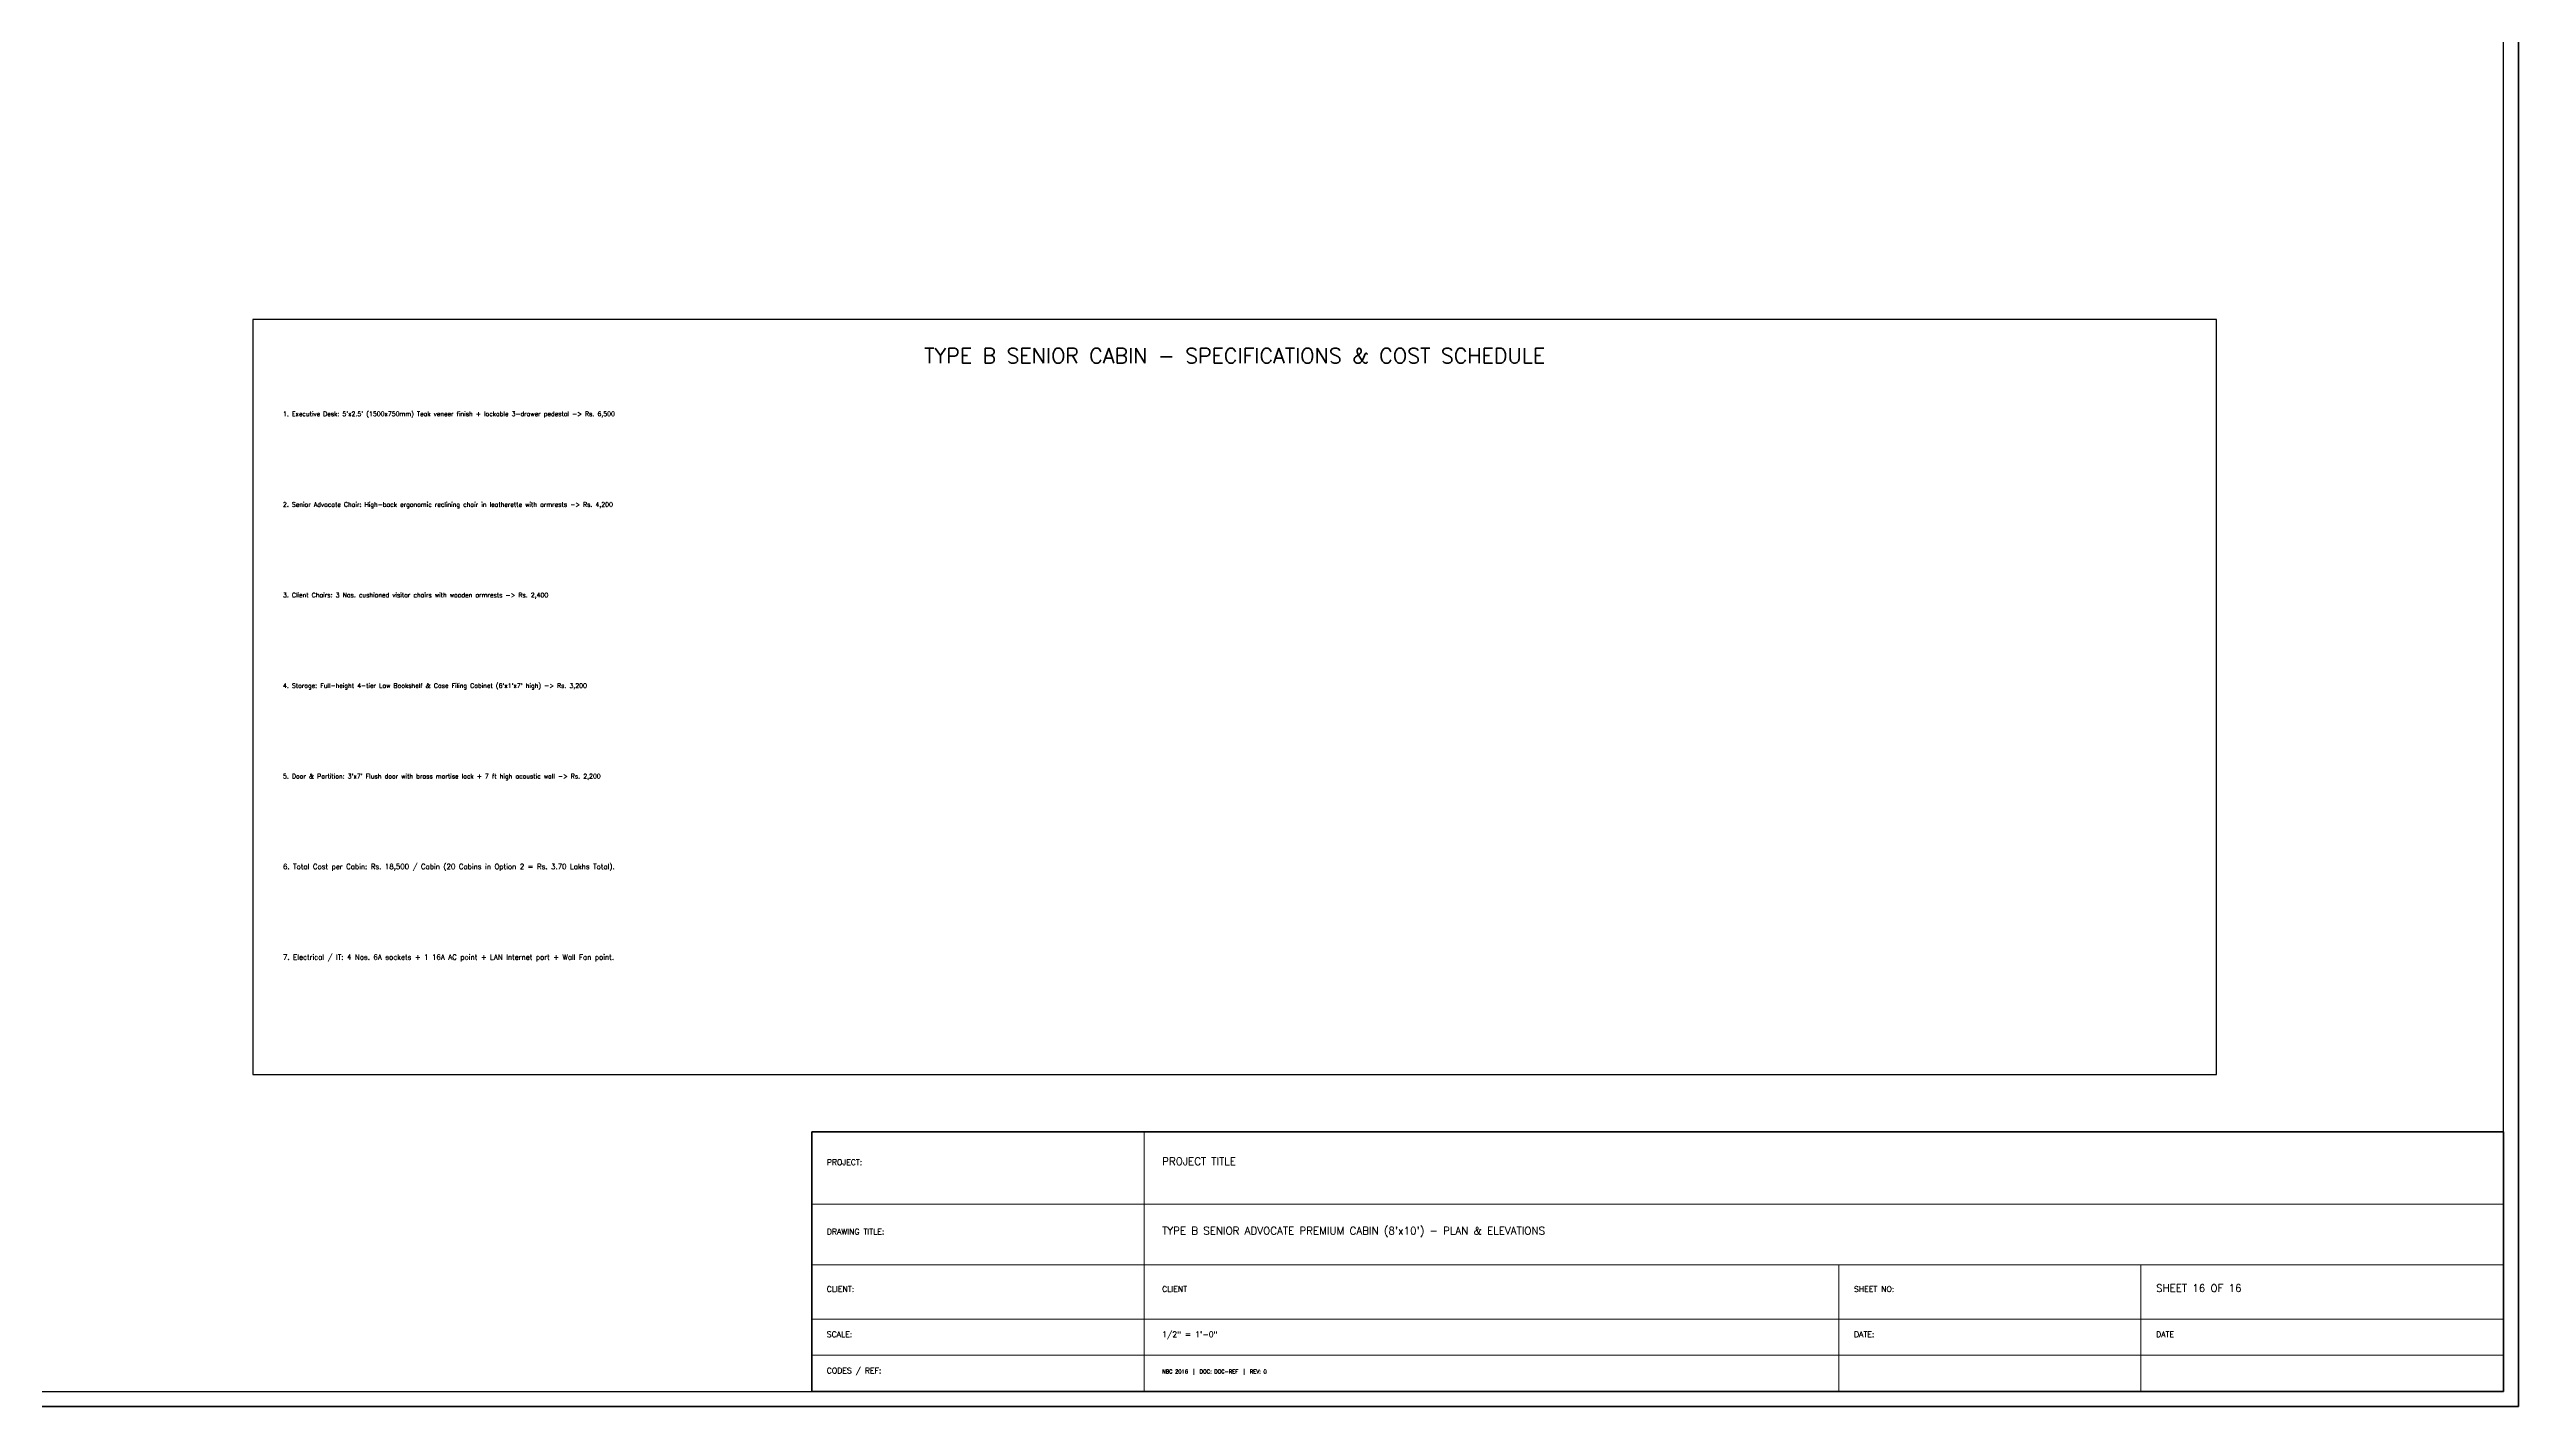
# Model space of a CAD drawing. Header units: inches. Extents: x 0 to 1800, y 0 to 1191.
# Drawn here: x 819 to 1800, y 0 to 539 of the extents above; entities that cross this region are included whole.
import ezdxf
from ezdxf.enums import TextEntityAlignment as Align

# ---------------------------------------------------------------- set-up
doc = ezdxf.new("R2010")
doc.units = ezdxf.units.IN
doc.header["$MEASUREMENT"] = 0
for name, color, linetype in [('A-TEXT', 7, 'Continuous'), ('A-TEXT-TTL', 7, 'Continuous'), ('A-TTLB', 7, 'Continuous')]:
    doc.layers.add(name, color=color, linetype=linetype)
doc.styles.add('SIMPLEX', font='simplex.shx')

msp = doc.modelspace()

# ---------------------------------------------------------------- linework, layer by layer
at = {"layer": 'A-TTLB', "lineweight": 50}
for p, q in [((1800, 0), (1800, 1190.66)), ((0, 0), (1800, 0))]:
    msp.add_line(p, q, dxfattribs=at)
at = {"layer": 'A-TTLB', "lineweight": 25}
for p, q in [((1794, 6), (1794, 1184.66)), ((6, 6), (1794, 6))]:
    msp.add_line(p, q, dxfattribs=at)
at = {"layer": 'A-TTLB', "lineweight": 30}
for p, q in [((1680, 432), (900, 432)), ((900, 432), (900, 132)), ((1680, 132), (1680, 432)), ((900, 132), (1680, 132))]:
    msp.add_line(p, q, dxfattribs=at)
at = {"layer": 'A-TTLB', "lineweight": 35}
for p, q in [((1794, 109.2), (1122, 109.2)), ((1122, 109.2), (1122, 6)), ((1794, 6), (1794, 109.2)), ((1122, 6), (1794, 6))]:
    msp.add_line(p, q, dxfattribs=at)
at = {"layer": 'A-TTLB', "lineweight": 20}
for p, q in [((1254, 6), (1254, 109.2)), ((1122, 80.4), (1794, 80.4)), ((1122, 56.4), (1794, 56.4)), ((1530, 6), (1530, 56.4)), ((1650, 6), (1650, 56.4)), ((1122, 34.8), (1794, 34.8)), ((1122, 20.4), (1794, 20.4))]:
    msp.add_line(p, q, dxfattribs=at)

# ---------------------------------------------------------------- texts
at = {"layer": 'A-TEXT', "style": 'SIMPLEX'}
for s, height, p in [("1. Executive Desk: 5'x2.5' (1500x750mm) Teak veneer finish + lockable 3-drawer pedestal -> Rs. 6,500", 1.8, (912, 393.6)), ('2. Senior Advocate Chair: High-back ergonomic reclining chair in leatherette with armrests -> Rs. 4,200', 1.8, (912, 357.6)), ('3. Client Chairs: 3 Nos. cushioned visitor chairs with wooden armrests -> Rs. 2,400', 1.8, (912, 321.6)), ("4. Storage: Full-height 4-tier Law Bookshelf & Case Filing Cabinet (6'x1'x7' high) -> Rs. 3,200", 1.8, (912, 285.6)), ("5. Door & Partition: 3'x7' Flush door with brass mortise lock + 7 ft high acoustic wall -> Rs. 2,200", 1.8, (912, 249.6)), ('CLIENT', 2.25, (1261.2, 45.6)), ('1/2" = 1\'-0"', 2.25, (1261.2, 27.6)), ('DATE', 2.25, (1656, 27.6)), ('NBC 2016  |  DOC: DOC-REF  |  REV: 0', 1.5, (1261.2, 13.2))]:
    msp.add_text(s, height=height, dxfattribs=at).set_placement(p)
at = {"layer": 'A-TEXT-TTL', "style": 'SIMPLEX'}
msp.add_text('TYPE B SENIOR CABIN - SPECIFICATIONS & COST SCHEDULE', height=6, dxfattribs=at).set_placement((1290, 417.6), align=Align.MIDDLE_CENTER)
for s, height, p in [('6. Total Cost per Cabin: Rs. 18,500 / Cabin (20 Cabins in Option 2 = Rs. 3.70 Lakhs Total).', 2.04, (912, 213.6)), ('7. Electrical / IT: 4 Nos. 6A sockets + 1 16A AC point + LAN Internet port + Wall Fan point.', 2.04, (912, 177.6)), ('PROJECT:', 2.25, (1128, 96)), ('PROJECT TITLE', 3, (1261.2, 96)), ('DRAWING TITLE:', 2.25, (1128, 68.4)), ("TYPE B SENIOR ADVOCATE PREMIUM CABIN (8'x10') - PLAN & ELEVATIONS", 3, (1261.2, 68.4)), ('CLIENT:', 2.25, (1128, 45.6)), ('SHEET NO:', 2.25, (1536, 45.6)), ('SHEET 16 OF 16', 3, (1656, 45.6)), ('SCALE:', 2.25, (1128, 27.6)), ('DATE:', 2.25, (1536, 27.6)), ('CODES / REF:', 2.25, (1128, 13.2))]:
    msp.add_text(s, height=height, dxfattribs=at).set_placement(p)

doc.saveas('drawing.dxf')
